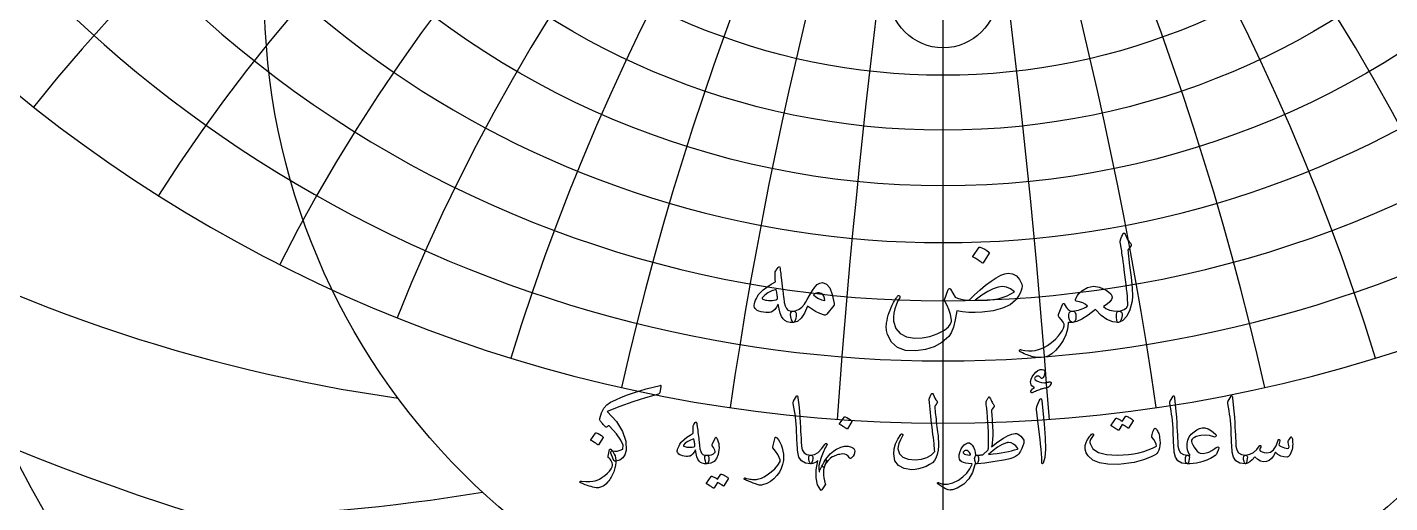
# Model space of a CAD drawing. Header units: millimetres. Extents: x -62 to 62, y -62 to 63.
# Drawn here: x -35.1 to 17.1, y -19.5 to -1.3 of the extents above; entities that cross this region are included whole.
import ezdxf

# ---------------------------------------------------------------- set-up
doc = ezdxf.new("R2010")
doc.units = ezdxf.units.MM
for name, color, linetype in [('CUT_INNER', 6, 'Continuous'), ('CUT_OUTER', 1, 'Continuous'), ('ENGRAVE', 7, 'Continuous'), ('ENGRAVE_FINE', 8, 'Continuous'), ('TEXT', 5, 'Continuous')]:
    doc.layers.add(name, color=color, linetype=linetype)

msp = doc.modelspace()

# ---------------------------------------------------------------- linework, layer by layer
at = {"layer": 'CUT_INNER'}
msp.add_circle((0, 0), 2.075, dxfattribs=at)
at = {"layer": 'CUT_OUTER'}
msp.add_arc((-0.0002, -0.0002), 61.6124, 137.460696, 87.802279, dxfattribs=at)
at = {"layer": 'ENGRAVE'}
msp.add_lwpolyline([(0, -60.75), (0, 60.75)], dxfattribs=at)
for centre, radius in [((0, 0), 60.75), ((0, 25.245), 32.6153), ((0, 23.2946), 28.5299), ((0, 21.7153), 24.845), ((0, 0), 39.7663), ((0, 0), 26.0306)]:
    msp.add_circle(centre, radius, dxfattribs=at)
for centre, radius, start, end in [((0, 27.6728), 37.2199, 131.64088, 48.35912), ((0, 30.7306), 42.5099, 158.93428, 21.06572), ((0, 34.6449), 48.7269, 178.03137, 1.96863), ((0, 39.7663), 56.2381, 193.62347, 346.37653), ((-12.2215, 45.6114), 61.7343, 218.773878, 261.913064), ((-29.2609, 50.6814), 70.7543, 244.919203, 279.430551)]:
    msp.add_arc(centre, radius, start, end, dxfattribs=at)
at = {"layer": 'ENGRAVE_FINE'}
for centre, radius, start, end in [((-318.9418, -39.7663), 323.862, 4.150866, 17.902688), ((-318.9418, -39.7663), 323.862, 4.150866, 17.902688), ((318.9418, -39.7663), 323.862, 162.097312, 175.849134), ((318.9418, -39.7663), 323.862, 162.097312, 175.849134), ((-154.5128, -39.7663), 164.4291, 8.354592, 35.979906), ((-154.5128, -39.7663), 164.4291, 8.354592, 35.979906), ((154.5128, -39.7663), 164.4291, 144.020094, 171.645408), ((154.5128, -39.7663), 164.4291, 144.020094, 171.645408), ((-97.4072, -39.7663), 112.4761, 12.666469, 54.396525), ((-97.4072, -39.7663), 112.4761, 12.666469, 54.396525), ((97.4072, -39.7663), 112.4761, 125.603475, 167.333531), ((97.4072, -39.7663), 112.4761, 125.603475, 167.333531), ((-67.0219, -39.7663), 87.4909, 17.146853, 73.284845), ((-67.0219, -39.7663), 87.4909, 17.146853, 73.284845), ((67.0219, -39.7663), 87.4909, 106.715155, 162.853147), ((67.0219, -39.7663), 87.4909, 106.715155, 162.853147), ((-47.1893, -39.7663), 73.4136, 21.864224, 92.68985), ((-47.1893, -39.7663), 73.4136, 21.864224, 92.68985), ((47.1893, -39.7663), 73.4136, 87.31015, 158.135776), ((47.1893, -39.7663), 73.4136, 87.31015, 158.135776), ((-32.4691, -39.7663), 64.9381, 26.898951, 108.68574), ((-32.4691, -39.7663), 64.9381, 26.898951, 108.68574), ((32.4691, -39.7663), 64.9381, 71.31426, 153.101049), ((32.4691, -39.7663), 64.9381, 71.31426, 153.101049), ((-20.469, -39.7663), 59.8473, 32.348066, 118.786424), ((-20.469, -39.7663), 59.8473, 32.348066, 118.786424), ((20.469, -39.7663), 59.8473, 61.213576, 147.651934), ((20.469, -39.7663), 59.8473, 61.213576, 147.651934), ((-9.9163, -39.7663), 57.1056, 38.33147, 127.45438), ((-9.9163, -39.7663), 57.1056, 38.33147, 127.45438), ((9.9163, -39.7663), 57.1056, 52.54562, 141.66853), ((9.9163, -39.7663), 57.1056, 52.54562, 141.66853), ((0, 70.6349), 95.0037, 230.287975, 309.712025)]:
    msp.add_arc(centre, radius, start, end, dxfattribs=at)
at = {"layer": 'TEXT'}
for points in [[(6.7975, -9.4432), (6.8298, -9.365), (6.855, -9.303), (6.8729, -9.2572), (6.8837, -9.2276), (6.8921, -9.2087), (6.9029, -9.1953), (6.916, -9.1872), (6.9316, -9.1845), (6.9493, -9.1875), (6.9639, -9.1965), (6.9756, -9.2114), (6.9843, -9.2324), (7.0241, -9.3351), (7.0717, -9.4276), (7.1271, -9.5099), (7.1903, -9.5821), (7.2079, -9.6051), (7.213, -9.6312), (7.2055, -9.6602), (7.1855, -9.6923), (7.0801, -9.8408), (7.0873, -9.9072), (7.0945, -9.9725), (7.1017, -10.0366), (7.1088, -10.0994), (7.116, -10.1611), (7.1232, -10.2216), (7.1304, -10.2809), (7.1376, -10.3389), (7.2037, -10.8767), (7.2442, -11.297), (7.2588, -11.6), (7.2478, -11.7856), (7.1573, -12.1224), (7.0394, -12.3712), (6.8939, -12.532), (6.7208, -12.6048), (6.716, -12.6048), (6.7112, -12.6048), (6.7065, -12.6048), (6.7017, -12.6048), (6.6732, -12.5778), (6.655, -12.5162), (6.6469, -12.4197), (6.649, -12.2886), (6.6535, -12.2401), (6.6669, -12.2048), (6.6894, -12.1826), (6.7208, -12.1736), (6.8424, -12.1494), (6.9436, -12.1054), (7.0244, -12.0416), (7.0849, -11.9581), (7.0808, -11.8578), (7.0735, -11.7437), (7.0629, -11.6159), (7.049, -11.4743), (7.032, -11.3195), (7.0124, -11.1521), (6.9901, -10.9722), (6.9651, -10.7797), (6.9421, -10.5904), (6.9208, -10.4204), (6.9014, -10.2695), (6.8837, -10.1378), (6.8684, -10.0252), (6.8561, -9.9318), (6.8469, -9.8575), (6.8406, -9.8024), (6.7927, -9.5294), (6.7912, -9.5024), (6.7915, -9.4791), (6.7936, -9.4593), (6.7975, -9.4432)], [(1.3748, -9.7258), (1.3808, -9.7198), (1.3892, -9.7162), (1.4, -9.715), (1.4131, -9.7162), (1.5063, -9.7539), (1.594, -9.8), (1.6763, -9.8545), (1.7533, -9.9174), (1.7607, -9.927), (1.764, -9.9366), (1.7631, -9.9461), (1.758, -9.9557), (1.5329, -10.3198), (1.5245, -10.3285), (1.5137, -10.3306), (1.5006, -10.3261), (1.485, -10.315), (1.4715, -10.3054), (1.4503, -10.291), (1.4212, -10.2719), (1.3844, -10.2479), (1.3392, -10.2192), (1.285, -10.1857), (1.2218, -10.1473), (1.1497, -10.1042), (1.1401, -10.097), (1.1353, -10.0899), (1.1353, -10.0827), (1.1401, -10.0755)], [(-6.3328, -10.5018), (-6.3047, -10.4719), (-6.2825, -10.4683), (-6.2663, -10.491), (-6.2562, -10.5401), (-6.2529, -10.5698), (-6.2478, -10.6108), (-6.2409, -10.6632), (-6.2322, -10.727), (-6.222, -10.8027), (-6.2107, -10.891), (-6.1981, -10.9919), (-6.1843, -11.1054), (-6.1707, -11.2169), (-6.1586, -11.3168), (-6.1479, -11.4049), (-6.1388, -11.4814), (-6.1312, -11.546), (-6.125, -11.5982), (-6.1204, -11.6382), (-6.1172, -11.6659), (-6.0927, -11.8404), (-6.0574, -11.976), (-6.0113, -12.0727), (-5.9544, -12.1305), (-5.9143, -12.153), (-5.8658, -12.1677), (-5.8089, -12.1745), (-5.7436, -12.1736), (-5.705, -12.1799), (-5.6753, -12.1988), (-5.6547, -12.2302), (-5.643, -12.2742), (-5.6388, -12.3272), (-5.6406, -12.3808), (-5.6484, -12.435), (-5.6622, -12.4898), (-5.6798, -12.5365), (-5.6993, -12.5712), (-5.7205, -12.594), (-5.7436, -12.6048), (-5.869, -12.6036), (-5.9771, -12.5808), (-6.0678, -12.5365), (-6.1412, -12.4706), (-6.2029, -12.3739), (-6.2538, -12.2467), (-6.2939, -12.0889), (-6.3232, -11.9006), (-6.3909, -12.0153), (-6.4597, -12.1054), (-6.5298, -12.1709), (-6.6011, -12.212), (-6.6588, -12.2266), (-6.7268, -12.2323), (-6.805, -12.229), (-6.8933, -12.2168), (-6.9864, -12.1958), (-7.0645, -12.1712), (-7.1277, -12.1431), (-7.1759, -12.1114), (-7.2148, -12.0721), (-7.2406, -12.0311), (-7.2531, -11.9883), (-7.2525, -11.9437), (-7.2415, -11.888), (-7.2226, -11.8263), (-7.196, -11.7587), (-7.1615, -11.685), (-7.1232, -11.6111), (-7.0897, -11.5521), (-7.0609, -11.5081), (-7.037, -11.479), (-6.9041, -11.3605), (-6.7591, -11.2491), (-6.6023, -11.1449), (-6.4334, -11.0479), (-6.4397, -10.956), (-6.4442, -10.8767), (-6.4469, -10.8099), (-6.4478, -10.7557), (-6.4451, -10.7102), (-6.437, -10.6695), (-6.4235, -10.6336), (-6.4047, -10.6024)], [(2.4958, -10.7222), (2.6628, -10.7467), (2.8047, -10.8252), (2.9215, -10.9575), (3.0131, -11.1437), (3.0233, -11.215), (3.0155, -11.2946), (2.9898, -11.3826), (2.946, -11.479), (2.8957, -11.5719), (2.8502, -11.6491), (2.8095, -11.7108), (2.7736, -11.7569), (2.564, -11.9293), (2.2802, -12.0635), (1.9221, -12.1593), (1.4898, -12.2168), (1.2296, -12.2293), (0.9808, -12.2239), (0.7434, -12.2006), (0.5174, -12.1593), (0.4641, -12.5105), (0.3952, -12.7928), (0.3108, -13.0063), (0.2108, -13.1509), (-0.0515, -13.3739), (-0.3497, -13.5401), (-0.6838, -13.6494), (-1.0539, -13.7018), (-1.4434, -13.6835), (-1.7545, -13.5712), (-1.9871, -13.3649), (-2.1413, -13.0646), (-2.1544, -13.0181), (-2.1652, -12.9694), (-2.1736, -12.9187), (-2.1796, -12.8658), (-2.1826, -12.8112), (-2.182, -12.7551), (-2.1778, -12.6974), (-2.17, -12.6383), (-2.1532, -12.5337), (-2.1317, -12.4305), (-2.1053, -12.3289), (-2.0742, -12.2287), (-2.0386, -12.1304), (-1.9988, -12.0341), (-1.9548, -11.94), (-1.9065, -11.8479), (-1.8851, -11.8105), (-1.864, -11.7748), (-1.8432, -11.741), (-1.8227, -11.709), (-1.8028, -11.6787), (-1.7838, -11.6503), (-1.7657, -11.6237), (-1.7485, -11.5988), (-1.7362, -11.5847), (-1.7233, -11.576), (-1.7098, -11.5728), (-1.6958, -11.5749), (-1.6808, -11.5805), (-1.6694, -11.588), (-1.6616, -11.5973), (-1.6575, -11.6084), (-1.6563, -11.621), (-1.6575, -11.6347), (-1.661, -11.6497), (-1.667, -11.6659), (-1.7021, -11.7189), (-1.7353, -11.7772), (-1.7667, -11.841), (-1.7964, -11.9102), (-1.8586, -12.0871), (-1.897, -12.2539), (-1.9113, -12.4105), (-1.9018, -12.5569), (-1.8122, -12.835), (-1.6491, -13.0371), (-1.4122, -13.1631), (-1.1018, -13.2131), (-0.8018, -13.1991), (-0.5102, -13.1425), (-0.2269, -13.0434), (0.0479, -12.9018), (0.1308, -12.8428), (0.2024, -12.7712), (0.2626, -12.6871), (0.3114, -12.5904), (0.3171, -12.5769), (0.3198, -12.5605), (0.3195, -12.541), (0.3162, -12.5185), (0.2739, -12.3042), (0.2192, -12.1162), (0.1518, -11.9545), (0.0719, -11.8192), (0.056, -11.7943), (0.0467, -11.7725), (0.044, -11.7536), (0.0479, -11.7377), (0.1964, -11.3449), (0.2177, -11.3153), (0.2383, -11.303), (0.2584, -11.3081), (0.2778, -11.3305), (0.4551, -11.6323), (0.55, -11.6772), (0.6718, -11.7114), (0.8206, -11.7347), (0.9964, -11.7473), (1.2051, -11.544), (1.4143, -11.3557), (1.6242, -11.1823), (1.8347, -11.024), (2.0359, -10.8919), (2.2131, -10.7976), (2.3664, -10.741), (2.4958, -10.7222)], [(-6.3999, -11.3401), (-6.5735, -11.3997), (-6.7208, -11.4731), (-6.8418, -11.5602), (-6.9364, -11.6611), (-6.9427, -11.6749), (-6.9424, -11.6874), (-6.9355, -11.6988), (-6.922, -11.709), (-6.872, -11.7304), (-6.8178, -11.7467), (-6.7594, -11.7579), (-6.6969, -11.7641), (-6.6301, -11.7651), (-6.5591, -11.7611), (-6.484, -11.7519), (-6.4047, -11.7377), (-6.3924, -11.7338), (-6.3795, -11.7269), (-6.366, -11.7171), (-6.352, -11.7042), (-6.3548, -11.665), (-6.3586, -11.624), (-6.3632, -11.5811), (-6.3687, -11.5365), (-6.3752, -11.4901), (-6.3825, -11.4419), (-6.3907, -11.3919), (-6.3999, -11.3401)], [(-4.6275, -11.0814), (-4.4775, -11.1347), (-4.3532, -11.285), (-4.2547, -11.5323), (-4.182, -11.8766), (-4.1793, -11.9015), (-4.1808, -11.9233), (-4.1864, -11.9422), (-4.1963, -11.9581), (-4.4598, -12.2886), (-4.4781, -12.3087), (-4.4993, -12.3209), (-4.5236, -12.3254), (-4.5508, -12.3221), (-4.7298, -12.2611), (-4.8981, -12.1832), (-5.0556, -12.0886), (-5.2023, -11.9772), (-5.3206, -12.2518), (-5.4502, -12.4479), (-5.5912, -12.5656), (-5.7436, -12.6048), (-5.7607, -12.5985), (-5.7783, -12.5796), (-5.7966, -12.5482), (-5.8155, -12.5042), (-5.8445, -12.3952), (-5.855, -12.3078), (-5.8469, -12.2419), (-5.8202, -12.1976), (-5.8047, -12.1871), (-5.7867, -12.1796), (-5.7664, -12.1751), (-5.7436, -12.1736), (-5.6346, -12.1551), (-5.528, -12.1042), (-5.4238, -12.021), (-5.322, -11.9054), (-5.2774, -11.8383), (-5.2107, -11.7281), (-5.1218, -11.5749), (-5.0107, -11.3784), (-4.9239, -11.2485), (-4.831, -11.1557), (-4.7322, -11.1), (-4.6275, -11.0814)], [(-4.9724, -11.5509), (-4.8825, -11.6257), (-4.7807, -11.6874), (-4.667, -11.7359), (-4.5412, -11.7713), (-4.5481, -11.6769), (-4.5736, -11.6), (-4.6176, -11.5404), (-4.6801, -11.4982), (-4.7523, -11.4764), (-4.8251, -11.4778), (-4.8984, -11.5027), (-4.9724, -11.5509)], [(2.7305, -11.4311), (2.5835, -11.3192), (2.4299, -11.2515), (2.2697, -11.2282), (2.103, -11.2491), (1.9221, -11.3129), (1.7149, -11.418), (1.4814, -11.5644), (1.2215, -11.7521), (1.6949, -11.7536), (2.1041, -11.7006), (2.4494, -11.5931), (2.7305, -11.4311)], [(6.7208, -12.1736), (6.7909, -12.1841), (6.8382, -12.2156), (6.8627, -12.268), (6.8645, -12.3413), (6.8412, -12.4548), (6.8094, -12.5365), (6.7693, -12.5865), (6.7208, -12.6048), (6.5002, -12.5847), (6.2789, -12.4958), (6.0571, -12.338), (5.8346, -12.1114), (5.5541, -12.329), (5.3161, -12.4838), (5.1206, -12.5757), (4.9676, -12.6048), (4.917, -12.5934), (4.8754, -12.5593), (4.8427, -12.5024), (4.8191, -12.4227), (4.8122, -12.3174), (4.8346, -12.2407), (4.8864, -12.1928), (4.9676, -12.1736), (5.0414, -12.1665), (5.1143, -12.1545), (5.1863, -12.1377), (5.2574, -12.1162), (5.3276, -12.0895), (5.3969, -12.0575), (5.4653, -12.0201), (5.5328, -11.9772), (5.4499, -11.9096), (5.3496, -11.8551), (5.2319, -11.8138), (5.0969, -11.7856), (5.0846, -11.7805), (5.0765, -11.7701), (5.0727, -11.7542), (5.073, -11.7329), (5.0957, -11.6596), (5.1448, -11.5784), (5.2203, -11.4895), (5.322, -11.3928), (5.5343, -11.2656), (5.7592, -11.2192), (5.9966, -11.2536), (6.2466, -11.3689), (6.3526, -11.4425), (6.4262, -11.515), (6.4675, -11.5862), (6.4765, -11.6563), (6.4502, -11.7317), (6.3855, -11.8144), (6.2825, -11.9042), (6.1412, -12.0012), (6.2421, -12.0766), (6.3723, -12.1305), (6.5319, -12.1629), (6.7208, -12.1736)], [(4.4263, -12.3078), (4.5748, -11.9245), (4.5912, -11.894), (4.6071, -11.879), (4.6224, -11.8796), (4.637, -11.8958), (4.6772, -11.9629), (4.7161, -12.0204), (4.7538, -12.0683), (4.7903, -12.1066), (4.8304, -12.1359), (4.8742, -12.1569), (4.9215, -12.1695), (4.9724, -12.1736), (5.0227, -12.1868), (5.0586, -12.2263), (5.0801, -12.2922), (5.0873, -12.3844), (5.0801, -12.4772), (5.0586, -12.5449), (5.0227, -12.5874), (4.9724, -12.6048), (4.9337, -12.6066), (4.8945, -12.6072), (4.8547, -12.6066), (4.8143, -12.6048), (4.8074, -12.6066), (4.8011, -12.612), (4.7954, -12.6209), (4.7903, -12.6335), (4.7646, -12.8602), (4.7017, -13.0802), (4.6017, -13.2937), (4.4646, -13.5006), (4.3116, -13.6805), (4.164, -13.8131), (4.0218, -13.8985), (3.885, -13.9365), (3.7562, -13.9464), (3.6383, -13.9473), (3.5311, -13.9392), (3.4347, -13.9221), (3.3875, -13.9089), (3.3371, -13.8934), (3.2833, -13.8754), (3.2263, -13.855), (3.1663, -13.8317), (3.1035, -13.8047), (3.0381, -13.7742), (2.97, -13.7401), (2.9529, -13.7323), (2.9401, -13.7233), (2.9314, -13.7131), (2.9269, -13.7018), (2.9239, -13.6865), (2.9245, -13.6742), (2.9287, -13.6649), (2.9365, -13.6586), (2.9466, -13.653), (2.958, -13.6503), (2.9706, -13.6506), (2.9844, -13.6539), (3.1353, -13.6844), (3.2766, -13.6994), (3.4083, -13.6988), (3.5305, -13.6826), (3.6513, -13.6507), (3.7694, -13.6077), (3.8848, -13.5537), (3.9975, -13.4886), (4.1079, -13.4127), (4.2161, -13.3263), (4.3222, -13.2295), (4.4263, -13.1221), (4.5044, -13.0242), (4.5664, -12.9269), (4.6122, -12.8302), (4.6418, -12.7341), (4.6331, -12.667), (4.5975, -12.5904), (4.5349, -12.5042), (4.4454, -12.4084), (4.4299, -12.3877), (4.4215, -12.3641), (4.4203, -12.3374), (4.4263, -12.3078)], [(4.0131, -15.1077), (3.9663, -15.1165), (3.9228, -15.1248), (3.8827, -15.1326), (3.846, -15.14), (3.8129, -15.1472), (3.7836, -15.1544), (3.7581, -15.1616), (3.7365, -15.1688), (3.7144, -15.177), (3.6879, -15.1872), (3.657, -15.1994), (3.6215, -15.2137), (3.5815, -15.2302), (3.5371, -15.2492), (3.4881, -15.2706), (3.4347, -15.2945), (3.4129, -15.3017), (3.3942, -15.3017), (3.3787, -15.2945), (3.3664, -15.2802), (3.359, -15.2449), (3.3799, -15.2038), (3.429, -15.1569), (3.5065, -15.1041), (3.4472, -15.0704), (3.4023, -15.0341), (3.3718, -14.995), (3.3556, -14.9532), (3.3525, -14.8744), (3.3718, -14.7889), (3.4136, -14.6966), (3.4778, -14.5975), (3.5543, -14.5088), (3.6332, -14.4475), (3.7142, -14.4136), (3.7975, -14.4071), (3.844, -14.4188), (3.8757, -14.4431), (3.8925, -14.4799), (3.8945, -14.5293), (3.8864, -14.5827), (3.873, -14.6317), (3.8541, -14.6761), (3.8299, -14.7161), (3.8056, -14.7442), (3.7832, -14.7565), (3.7625, -14.7532), (3.7436, -14.7341), (3.7221, -14.7056), (3.6969, -14.6847), (3.6682, -14.6714), (3.6359, -14.6658), (3.6019, -14.6658), (3.5721, -14.673), (3.5463, -14.6874), (3.5245, -14.7089), (3.5085, -14.735), (3.5038, -14.7592), (3.5103, -14.7817), (3.5281, -14.8023), (3.5945, -14.8515), (3.6754, -14.8877), (3.7706, -14.9108), (3.8802, -14.9209), (3.8897, -14.9206), (3.9004, -14.9195), (3.9122, -14.9179), (3.9251, -14.9155), (3.9391, -14.9127), (3.9543, -14.9097), (3.9705, -14.9064), (3.9879, -14.9029), (4.0068, -14.8994), (4.0239, -14.8962), (4.0391, -14.8932), (4.0526, -14.8904), (4.0645, -14.888), (4.0751, -14.8863), (4.0843, -14.8853), (4.0921, -14.885), (4.107, -14.8865), (4.1191, -14.8913), (4.1285, -14.8991), (4.1352, -14.9101), (4.1395, -14.9207), (4.1415, -14.9308), (4.1413, -14.9404), (4.1388, -14.9496), (4.104, -15.0148), (4.0715, -15.0628), (4.0412, -15.0938), (4.0131, -15.1077)], [(-10.8249, -15.0574), (-10.8716, -15.3125), (-10.8775, -15.3257), (-10.8878, -15.3368), (-10.9026, -15.3455), (-10.9219, -15.352), (-11.4162, -15.4937), (-11.9072, -15.6529), (-12.3952, -15.8296), (-12.88, -16.0239), (-12.5292, -16.4123), (-12.2926, -16.7909), (-12.17, -17.1596), (-12.1614, -17.5184), (-12.205, -17.6803), (-12.2854, -17.8032), (-12.4026, -17.8869), (-12.5566, -17.9316), (-12.5863, -17.9258), (-12.6177, -17.8975), (-12.6509, -17.8467), (-12.686, -17.7735), (-12.721, -17.6848), (-12.7399, -17.6163), (-12.7426, -17.5681), (-12.7291, -17.54), (-12.721, -17.5357), (-12.7111, -17.5337), (-12.6994, -17.5339), (-12.686, -17.5364), (-12.5946, -17.5479), (-12.4965, -17.5391), (-12.3916, -17.5101), (-12.28, -17.461), (-12.2733, -17.3121), (-12.3572, -17.117), (-12.5319, -16.8756), (-12.7973, -16.5879), (-12.8119, -16.5769), (-12.827, -16.5727), (-12.8425, -16.5751), (-12.8584, -16.5843), (-12.8908, -16.6095), (-12.9101, -16.6212), (-12.9285, -16.6239), (-12.946, -16.6176), (-12.9626, -16.6023), (-13.0018, -16.5579), (-13.0367, -16.5183), (-13.0674, -16.4834), (-13.0937, -16.4532), (-13.1159, -16.4277), (-13.1337, -16.4069), (-13.1473, -16.3909), (-13.1566, -16.3795), (-13.167, -16.3607), (-13.1728, -16.34), (-13.1741, -16.3176), (-13.171, -16.2933), (-13.105, -16.0737), (-13.0147, -15.8963), (-12.9002, -15.7611), (-12.7614, -15.6682), (-12.5539, -15.5701), (-12.3375, -15.4769), (-12.112, -15.3886), (-11.8776, -15.3053), (-11.6346, -15.2269), (-11.3836, -15.1535), (-11.1245, -15.085), (-10.8573, -15.0215), (-10.8391, -15.0183), (-10.8276, -15.0233), (-10.8229, -15.0363), (-10.8249, -15.0574)], [(-5.6226, -15.4382), (-5.6157, -15.4275), (-5.6092, -15.4203), (-5.6031, -15.4167), (-5.5975, -15.4167), (-5.589, -15.4214), (-5.5813, -15.4356), (-5.5746, -15.4591), (-5.5687, -15.4921), (-5.5391, -15.7605), (-5.5149, -16.0086), (-5.496, -16.2365), (-5.4825, -16.4442), (-5.4739, -16.6218), (-5.4659, -16.781), (-5.4586, -16.9218), (-5.452, -17.0442), (-5.4463, -17.1482), (-5.4417, -17.2337), (-5.4382, -17.3009), (-5.4358, -17.3496), (-5.4039, -17.4955), (-5.3334, -17.6029), (-5.2243, -17.6716), (-5.0765, -17.7017), (-5.0355, -17.7125), (-5.0092, -17.7376), (-4.9977, -17.7771), (-5.0011, -17.831), (-5.0179, -17.9159), (-5.0361, -17.9765), (-5.0557, -18.0129), (-5.0765, -18.025), (-5.2845, -17.9976), (-5.4376, -17.9154), (-5.536, -17.7785), (-5.5795, -17.5867), (-5.5864, -17.495), (-5.5926, -17.403), (-5.5981, -17.3109), (-5.6029, -17.2185), (-5.6073, -17.1258), (-5.6114, -17.033), (-5.6153, -16.9399), (-5.619, -16.8466), (-5.6258, -16.6686), (-5.6352, -16.5084), (-5.6473, -16.366), (-5.6622, -16.2412), (-5.6797, -16.1214), (-5.6999, -15.9938), (-5.7228, -15.8583), (-5.7484, -15.7149), (-5.7518, -15.6891), (-5.7511, -15.6655), (-5.7464, -15.6442), (-5.7376, -15.6251)], [(-0.4563, -15.352), (-0.45, -15.341), (-0.4419, -15.3332), (-0.432, -15.3284), (-0.4204, -15.3269), (-0.4087, -15.3289), (-0.3988, -15.335), (-0.3907, -15.3451), (-0.3844, -15.3592), (-0.351, -15.4416), (-0.3153, -15.5128), (-0.2773, -15.5728), (-0.2371, -15.6215), (-0.2252, -15.639), (-0.2219, -15.6592), (-0.227, -15.6821), (-0.2407, -15.7077), (-0.2495, -15.7201), (-0.2578, -15.732), (-0.2656, -15.7434), (-0.273, -15.7544), (-0.28, -15.7647), (-0.2865, -15.7742), (-0.2926, -15.7827), (-0.2982, -15.7903), (-0.3076, -15.8043), (-0.3144, -15.8209), (-0.3184, -15.8402), (-0.3198, -15.8622), (-0.3155, -15.9243), (-0.3099, -15.992), (-0.3029, -16.0653), (-0.2946, -16.1442), (-0.2852, -16.2288), (-0.2748, -16.3189), (-0.2636, -16.4147), (-0.2515, -16.5161), (-0.2379, -16.6172), (-0.2259, -16.7123), (-0.2155, -16.8014), (-0.2066, -16.8843), (-0.1991, -16.9615), (-0.1927, -17.033), (-0.1874, -17.0989), (-0.1832, -17.1592), (-0.1785, -17.3377), (-0.1931, -17.5068), (-0.227, -17.6664), (-0.2802, -17.8166), (-0.3321, -17.9049), (-0.4123, -17.9864), (-0.5207, -18.0612), (-0.6575, -18.1292), (-0.8057, -18.1856), (-0.9449, -18.2253), (-1.0751, -18.2484), (-1.1964, -18.255), (-1.5, -18.2132), (-1.7173, -18.0987), (-1.8485, -17.9114), (-1.8934, -17.6514), (-1.8777, -17.4576), (-1.8269, -17.2679), (-1.7411, -17.0822), (-1.6203, -16.9005), (-1.6111, -16.8899), (-1.6015, -16.8834), (-1.5914, -16.881), (-1.5808, -16.8825), (-1.5696, -16.8868), (-1.561, -16.8924), (-1.5552, -16.8994), (-1.5521, -16.9077), (-1.5498, -16.92), (-1.5503, -16.9319), (-1.5534, -16.9434), (-1.5593, -16.9544), (-1.6417, -17.1149), (-1.6985, -17.2517), (-1.7297, -17.3646), (-1.7353, -17.4538), (-1.6753, -17.6458), (-1.5458, -17.7798), (-1.3466, -17.8559), (-1.0778, -17.8741), (-0.8355, -17.8479), (-0.6296, -17.787), (-0.4601, -17.6916), (-0.3269, -17.5616), (-0.3297, -17.4988), (-0.3346, -17.4255), (-0.3414, -17.3416), (-0.3503, -17.2472), (-0.3614, -17.142), (-0.375, -17.0258), (-0.391, -16.8986), (-0.4096, -16.7604), (-0.4271, -16.6178), (-0.4437, -16.4774), (-0.4594, -16.3394), (-0.4742, -16.2035), (-0.4879, -16.0699), (-0.5003, -15.9385), (-0.5113, -15.8094), (-0.5209, -15.6826), (-0.5353, -15.5604), (-0.5346, -15.5465), (-0.5326, -15.5335), (-0.5293, -15.5213), (-0.5245, -15.5101)], [(1.7353, -15.4814), (1.7438, -15.4722), (1.7515, -15.4661), (1.7582, -15.4632), (1.764, -15.4634), (1.771, -15.4665), (1.7775, -15.4724), (1.7836, -15.4809), (1.7892, -15.4921), (1.812, -15.5406), (1.8336, -15.5855), (1.8542, -15.6269), (1.8736, -15.6646), (1.8921, -15.6983), (1.91, -15.7275), (1.9272, -15.7522), (1.9437, -15.7724), (1.9558, -15.789), (1.9598, -15.8065), (1.9558, -15.8249), (1.9437, -15.8442), (1.8718, -15.934), (1.8626, -15.9495), (1.8565, -15.9673), (1.8536, -15.9873), (1.8539, -16.0095), (1.8655, -16.179), (1.8754, -16.3283), (1.8835, -16.4575), (1.8898, -16.5664), (1.8945, -16.6553), (1.8979, -16.7244), (1.8999, -16.7738), (1.9006, -16.8035), (1.8998, -16.8911), (1.8974, -16.9741), (1.8935, -17.0527), (1.888, -17.1268), (1.8811, -17.1964), (1.8732, -17.2616), (1.8641, -17.3222), (1.8539, -17.3783), (2.0979, -17.1915), (2.3092, -17.0478), (2.4877, -16.9472), (2.6335, -16.8897), (2.6984, -16.8744), (2.7565, -16.8682), (2.808, -16.8709), (2.8526, -16.8825), (2.9157, -16.9153), (2.9757, -16.967), (3.0325, -17.0375), (3.0862, -17.1268), (3.0945, -17.1482), (3.0978, -17.1726), (3.0963, -17.2003), (3.0898, -17.231), (3.0541, -17.3415), (3.0116, -17.4466), (2.9624, -17.5463), (2.9065, -17.6406), (2.8522, -17.7012), (2.7754, -17.7538), (2.6761, -17.7982), (2.5544, -17.8346), (2.3915, -17.8706), (2.2297, -17.9033), (2.0691, -17.9326), (1.9095, -17.9586), (1.7513, -17.9809), (1.5947, -17.9994), (1.4397, -18.0141), (1.2862, -18.025), (1.2689, -18.0201), (1.253, -18.0053), (1.2384, -17.9806), (1.2251, -17.946), (1.2134, -17.9035), (1.2072, -17.8624), (1.2063, -17.8227), (1.2108, -17.7843), (1.2209, -17.7509), (1.2368, -17.7259), (1.2586, -17.7095), (1.2862, -17.7017), (1.3229, -17.6997), (1.3576, -17.6972), (1.3903, -17.6943), (1.4209, -17.6909), (1.4496, -17.6875), (1.4762, -17.6846), (1.5008, -17.6821), (1.5233, -17.6801), (1.7245, -17.4861), (1.7263, -17.4777), (1.7281, -17.4668), (1.7299, -17.4534), (1.7317, -17.4376), (1.7335, -17.4193), (1.7353, -17.3985), (1.7371, -17.3753), (1.7389, -17.3496), (1.7405, -17.3216), (1.7416, -17.2917), (1.7423, -17.2597), (1.7425, -17.2256), (1.7425, -17.1898), (1.7425, -17.1524), (1.7425, -17.1135), (1.7425, -17.0729), (1.742, -17.0271), (1.7407, -16.9723), (1.7384, -16.9086), (1.7353, -16.8358), (1.7313, -16.7545), (1.7263, -16.6652), (1.7205, -16.5677), (1.7137, -16.4622), (1.6982, -16.228), (1.6841, -16.0427), (1.6713, -15.9064), (1.6598, -15.8191), (1.6506, -15.7629), (1.6446, -15.7203), (1.6417, -15.6911), (1.6419, -15.6754), (1.6528, -15.6457), (1.6639, -15.6179), (1.6752, -15.5918), (1.6868, -15.5676), (1.6986, -15.5447), (1.7106, -15.5227), (1.7228, -15.5016), (1.7353, -15.4814)], [(3.6862, -15.6179), (3.7205, -15.5514), (3.7481, -15.5281), (3.769, -15.5478), (3.7832, -15.6107), (3.8658, -16.4909), (3.915, -17.0312), (3.926, -17.4628), (3.8988, -17.7857), (3.8335, -17.9999), (3.8216, -18.0174), (3.811, -18.0268), (3.8018, -18.0282), (3.7939, -18.0214), (3.7876, -18.0109), (3.7832, -17.9972), (3.7805, -17.9803), (3.7796, -17.9604), (3.7796, -17.8047), (3.7724, -17.6397), (3.758, -17.4652), (3.7365, -17.2813), (3.7317, -17.2333), (3.7176, -17.1035), (3.694, -16.892), (3.661, -16.5987), (3.582, -15.9484), (3.5802, -15.9138), (3.582, -15.882), (3.5874, -15.8528), (3.5963, -15.8263)], [(8.8166, -15.4382), (8.8235, -15.4275), (8.8301, -15.4203), (8.8361, -15.4167), (8.8417, -15.4167), (8.8503, -15.4214), (8.8579, -15.4356), (8.8646, -15.4591), (8.8705, -15.4921), (8.9001, -15.7605), (8.9244, -16.0086), (8.9432, -16.2365), (8.9567, -16.4442), (8.9654, -16.6218), (8.9733, -16.781), (8.9806, -16.9218), (8.9872, -17.0442), (8.993, -17.1482), (8.9976, -17.2337), (9.0011, -17.3009), (9.0034, -17.3496), (9.0353, -17.4955), (9.1058, -17.6029), (9.2149, -17.6716), (9.3627, -17.7017), (9.4038, -17.7125), (9.43, -17.7376), (9.4415, -17.7771), (9.4381, -17.831), (9.4213, -17.9159), (9.4031, -17.9765), (9.3836, -18.0129), (9.3627, -18.025), (9.1548, -17.9976), (9.0016, -17.9154), (8.9033, -17.7785), (8.8597, -17.5867), (8.8529, -17.495), (8.8467, -17.403), (8.8412, -17.3109), (8.8363, -17.2185), (8.832, -17.1258), (8.8278, -17.033), (8.8239, -16.9399), (8.8202, -16.8466), (8.8134, -16.6686), (8.804, -16.5084), (8.7919, -16.366), (8.7771, -16.2412), (8.7596, -16.1214), (8.7393, -15.9938), (8.7164, -15.8583), (8.6908, -15.7149), (8.6875, -15.6891), (8.6881, -15.6655), (8.6929, -15.6442), (8.7016, -15.6251)], [(11.0405, -15.4382), (11.0475, -15.4275), (11.054, -15.4203), (11.06, -15.4167), (11.0656, -15.4167), (11.0742, -15.4214), (11.0818, -15.4356), (11.0885, -15.4591), (11.0944, -15.4921), (11.124, -15.7605), (11.1483, -16.0086), (11.1671, -16.2365), (11.1806, -16.4442), (11.1893, -16.6218), (11.1972, -16.781), (11.2045, -16.9218), (11.2112, -17.0442), (11.2169, -17.1482), (11.2215, -17.2337), (11.225, -17.3009), (11.2273, -17.3496), (11.2592, -17.4955), (11.3297, -17.6029), (11.4388, -17.6716), (11.5866, -17.7017), (11.6277, -17.7125), (11.654, -17.7376), (11.6654, -17.7771), (11.662, -17.831), (11.6452, -17.9159), (11.627, -17.9765), (11.6075, -18.0129), (11.5866, -18.025), (11.3787, -17.9976), (11.2255, -17.9154), (11.1272, -17.7785), (11.0836, -17.5867), (11.0768, -17.495), (11.0706, -17.403), (11.0651, -17.3109), (11.0603, -17.2185), (11.0559, -17.1258), (11.0517, -17.033), (11.0478, -16.9399), (11.0441, -16.8466), (11.0374, -16.6686), (11.0279, -16.5084), (11.0158, -16.366), (11.001, -16.2412), (10.9835, -16.1214), (10.9633, -15.9938), (10.9403, -15.8583), (10.9147, -15.7149), (10.9114, -15.6891), (10.9121, -15.6655), (10.9168, -15.6442), (10.9255, -15.6251)], [(-9.5064, -16.4478), (-9.4853, -16.4254), (-9.4687, -16.4227), (-9.4565, -16.4397), (-9.4489, -16.4765), (-9.4464, -16.4988), (-9.4426, -16.5295), (-9.4375, -16.5688), (-9.4309, -16.6167), (-9.4233, -16.6735), (-9.4148, -16.7397), (-9.4053, -16.8154), (-9.395, -16.9005), (-9.3848, -16.9841), (-9.3757, -17.059), (-9.3677, -17.1252), (-9.3609, -17.1825), (-9.3552, -17.2309), (-9.3506, -17.2701), (-9.3471, -17.3001), (-9.3447, -17.3208), (-9.3263, -17.4518), (-9.2998, -17.5535), (-9.2652, -17.626), (-9.2226, -17.6693), (-9.1925, -17.6862), (-9.1561, -17.6972), (-9.1134, -17.7023), (-9.0645, -17.7017), (-9.0355, -17.7064), (-9.0133, -17.7205), (-8.9978, -17.7441), (-8.989, -17.7771), (-8.9859, -17.8169), (-8.9872, -17.8571), (-8.9931, -17.8977), (-9.0034, -17.9388), (-9.0167, -17.9738), (-9.0313, -17.9999), (-9.0472, -18.0169), (-9.0645, -18.025), (-9.1586, -18.0241), (-9.2396, -18.0071), (-9.3077, -17.9738), (-9.3627, -17.9244), (-9.4089, -17.8519), (-9.4471, -17.7565), (-9.4772, -17.6381), (-9.4992, -17.4969), (-9.55, -17.5829), (-9.6016, -17.6505), (-9.6541, -17.6997), (-9.7076, -17.7304), (-9.7509, -17.7414), (-9.8019, -17.7457), (-9.8605, -17.7432), (-9.9267, -17.734), (-9.9966, -17.7183), (-10.0552, -17.6999), (-10.1026, -17.6788), (-10.1387, -17.655), (-10.1679, -17.6256), (-10.1872, -17.5948), (-10.1967, -17.5627), (-10.1962, -17.5292), (-10.1879, -17.4875), (-10.1737, -17.4412), (-10.1538, -17.3905), (-10.1279, -17.3352), (-10.0992, -17.2798), (-10.074, -17.2355), (-10.0525, -17.2025), (-10.0345, -17.1807), (-9.9348, -17.0918), (-9.8261, -17.0083), (-9.7085, -16.9301), (-9.5818, -16.8574), (-9.5866, -16.7884), (-9.5899, -16.7289), (-9.5919, -16.6789), (-9.5926, -16.6382), (-9.5906, -16.6041), (-9.5845, -16.5736), (-9.5744, -16.5466), (-9.5603, -16.5233)], [(-3.7939, -16.2358), (-3.7894, -16.2313), (-3.7832, -16.2287), (-3.7751, -16.2278), (-3.7652, -16.2287), (-3.6954, -16.2569), (-3.6296, -16.2915), (-3.5678, -16.3324), (-3.5101, -16.3795), (-3.5045, -16.3867), (-3.502, -16.3939), (-3.5027, -16.4011), (-3.5065, -16.4083), (-3.6754, -16.6813), (-3.6817, -16.6878), (-3.6897, -16.6894), (-3.6996, -16.6861), (-3.7113, -16.6777), (-3.7214, -16.6706), (-3.7373, -16.6598), (-3.7591, -16.6454), (-3.7867, -16.6274), (-3.8207, -16.6059), (-3.8613, -16.5807), (-3.9087, -16.552), (-3.9628, -16.5197), (-3.97, -16.5143), (-3.9736, -16.5089), (-3.9736, -16.5035), (-3.97, -16.4981)], [(8.1627, -16.6885), (8.1868, -16.7188), (8.209, -16.7523), (8.2291, -16.7889), (8.2471, -16.8286), (8.2632, -16.8713), (8.2772, -16.9167), (8.2892, -16.9647), (8.2992, -17.0155), (8.3123, -17.1174), (8.3154, -17.2185), (8.3087, -17.3186), (8.292, -17.4178), (8.2669, -17.5063), (8.2346, -17.5777), (8.195, -17.6321), (8.1483, -17.6693), (8.0001, -17.7477), (7.843, -17.8175), (7.6768, -17.8788), (7.5016, -17.9316), (7.3175, -17.9754), (7.1244, -18.0098), (6.9223, -18.0347), (6.7112, -18.0502), (6.3156, -18.0461), (5.9909, -17.9909), (5.7372, -17.8845), (5.5544, -17.7268), (5.4794, -17.6035), (5.4448, -17.4708), (5.4506, -17.3287), (5.4969, -17.1771), (5.5125, -17.1445), (5.5306, -17.1111), (5.5511, -17.0771), (5.5741, -17.0424), (5.5996, -17.007), (5.6276, -16.971), (5.658, -16.9343), (5.6909, -16.8969), (5.7019, -16.8863), (5.7134, -16.8798), (5.7253, -16.8774), (5.7376, -16.8789), (5.7459, -16.8821), (5.7529, -16.8879), (5.7585, -16.8965), (5.7628, -16.9077), (5.7648, -16.9182), (5.7637, -16.9283), (5.7594, -16.938), (5.752, -16.9472), (5.7212, -16.9838), (5.6936, -17.0217), (5.6691, -17.061), (5.6478, -17.1017), (5.6332, -17.1405), (5.6253, -17.178), (5.6242, -17.2142), (5.6298, -17.249), (5.7421, -17.4522), (5.9532, -17.5948), (6.263, -17.6767), (6.6717, -17.6981), (6.8964, -17.6894), (7.1105, -17.6707), (7.314, -17.6418), (7.507, -17.6029), (7.6897, -17.5538), (7.8623, -17.4946), (8.0247, -17.4254), (8.1771, -17.346), (8.1623, -17.2719), (8.1286, -17.1897), (8.076, -17.0994), (8.0046, -17.0011), (8.0024, -16.9917), (8.0028, -16.9741), (8.006, -16.9485), (8.0118, -16.9149), (8.0134, -16.9115), (8.0145, -16.9086), (8.0152, -16.9061), (8.0154, -16.9041), (8.0271, -16.8583), (8.0441, -16.8071), (8.0666, -16.7505), (8.0944, -16.6885), (8.1068, -16.6697), (8.1223, -16.6634), (8.1409, -16.6697), (8.1627, -16.6885)], [(6.9915, -16.2107), (6.996, -16.2062), (7.0023, -16.2035), (7.0103, -16.2026), (7.0202, -16.2035), (7.0556, -16.2167), (7.0898, -16.2313), (7.1229, -16.2473), (7.1549, -16.2646), (7.186, -16.2834), (7.2165, -16.3041), (7.2462, -16.3266), (7.2753, -16.3508), (7.2809, -16.3582), (7.2834, -16.3661), (7.2827, -16.3744), (7.2789, -16.3831), (7.1064, -16.6562), (7.1017, -16.6598), (7.0948, -16.6598), (7.0856, -16.6562), (7.0741, -16.649), (7.0662, -16.6424), (7.0535, -16.6333), (7.0357, -16.6217), (7.013, -16.6077), (6.9852, -16.591), (6.952, -16.5713), (6.9133, -16.5487), (6.8693, -16.5233), (6.7328, -16.7352), (6.7265, -16.7417), (6.7184, -16.7433), (6.7085, -16.7399), (6.6969, -16.7316), (6.6868, -16.7244), (6.6708, -16.7137), (6.649, -16.6993), (6.6214, -16.6813), (6.5875, -16.6598), (6.5469, -16.6346), (6.4995, -16.6059), (6.4454, -16.5736), (6.4398, -16.5682), (6.4373, -16.5628), (6.438, -16.5574), (6.4418, -16.552), (6.6178, -16.2897), (6.6223, -16.2852), (6.6286, -16.2825), (6.6367, -16.2816), (6.6466, -16.2825), (6.6767, -16.2923), (6.7059, -16.3036), (6.7341, -16.3166), (6.7615, -16.331), (6.788, -16.3469), (6.8136, -16.3638), (6.8383, -16.3819), (6.8621, -16.4011)], [(10.5734, -17.4394), (10.4764, -17.655), (10.4641, -17.6763), (10.4522, -17.6936), (10.4407, -17.7068), (10.4297, -17.716), (10.3738, -17.7543), (10.3139, -17.7901), (10.2499, -17.8235), (10.1818, -17.8544), (10.11, -17.8832), (10.0345, -17.9105), (9.9555, -17.9362), (9.8729, -17.9604), (9.7184, -17.9981), (9.5818, -18.0214), (9.4633, -18.0304), (9.3627, -18.025), (9.3243, -18.0075), (9.2989, -17.9729), (9.2866, -17.9213), (9.2872, -17.8526), (9.2964, -17.7906), (9.3097, -17.7448), (9.327, -17.7151), (9.3483, -17.7017), (9.3519, -17.7017), (9.3555, -17.7017), (9.3591, -17.7017), (9.3627, -17.7017), (9.3894, -17.7044), (9.4157, -17.7053), (9.4415, -17.7044), (9.4669, -17.7017), (9.4233, -17.6372), (9.3896, -17.566), (9.3658, -17.4881), (9.3519, -17.4035), (9.3499, -17.2519), (9.3762, -17.117), (9.4307, -16.9986), (9.5136, -16.8969), (9.6202, -16.8019), (9.7247, -16.7289), (9.8268, -16.678), (9.9267, -16.649), (10.0345, -16.6492), (10.1567, -16.6894), (10.2932, -16.7696), (10.4441, -16.8897), (10.4612, -16.9084), (10.4692, -16.9283), (10.4684, -16.9497), (10.4585, -16.9723), (10.4443, -16.9899), (10.427, -16.9993), (10.4066, -17.0006), (10.383, -16.9939), (10.2139, -16.945), (10.0444, -16.9274), (9.8744, -16.9414), (9.704, -16.9867), (9.6364, -17.0152), (9.5845, -17.0469), (9.5484, -17.0817), (9.528, -17.1197), (9.523, -17.1677), (9.5369, -17.2292), (9.5697, -17.3042), (9.6214, -17.3927), (9.6842, -17.4821), (9.7435, -17.549), (9.7992, -17.5934), (9.8513, -17.6154), (9.9647, -17.6267), (10.0785, -17.6137), (10.1928, -17.5764), (10.3076, -17.5149), (10.4118, -17.443), (10.4657, -17.4089), (10.5088, -17.3891), (10.5411, -17.3837), (10.5627, -17.3927), (10.5714, -17.4037), (10.5761, -17.4152), (10.5768, -17.4271), (10.5734, -17.4394)], [(-13.3327, -16.8502), (-13.3282, -16.8457), (-13.3219, -16.843), (-13.3138, -16.8421), (-13.3039, -16.843), (-13.2341, -16.8713), (-13.1683, -16.9059), (-13.1065, -16.9467), (-13.0488, -16.9939), (-13.0432, -17.0011), (-13.0408, -17.0083), (-13.0414, -17.0155), (-13.0452, -17.0226), (-13.2141, -17.2957), (-13.2204, -17.3022), (-13.2285, -17.3038), (-13.2384, -17.3004), (-13.25, -17.2921), (-13.2601, -17.2849), (-13.2761, -17.2741), (-13.2979, -17.2598), (-13.3255, -17.2418), (-13.3594, -17.2202), (-13.4, -17.1951), (-13.4474, -17.1664), (-13.5015, -17.134), (-13.5087, -17.1286), (-13.5123, -17.1232), (-13.5123, -17.1179), (-13.5087, -17.1125)], [(-9.5567, -17.0765), (-9.6869, -17.1212), (-9.7974, -17.1762), (-9.8881, -17.2416), (-9.9591, -17.3173), (-9.9638, -17.3276), (-9.9636, -17.337), (-9.9584, -17.3455), (-9.9483, -17.3532), (-9.9108, -17.3692), (-9.8702, -17.3815), (-9.8264, -17.3899), (-9.7794, -17.3945), (-9.7294, -17.3953), (-9.6762, -17.3922), (-9.6198, -17.3854), (-9.5603, -17.3747), (-9.5511, -17.3718), (-9.5414, -17.3667), (-9.5313, -17.3592), (-9.5208, -17.3496), (-9.5229, -17.3202), (-9.5257, -17.2894), (-9.5292, -17.2573), (-9.5333, -17.2238), (-9.5382, -17.189), (-9.5437, -17.1529), (-9.5498, -17.1154), (-9.5567, -17.0765)], [(-8.8489, -17.267), (-8.7483, -17.0442), (-8.7335, -17.0197), (-8.7178, -17.011), (-8.7012, -17.0179), (-8.6837, -17.0406), (-8.6513, -17.1085), (-8.6262, -17.1794), (-8.6082, -17.2531), (-8.5974, -17.3298), (-8.5941, -17.4099), (-8.5983, -17.4937), (-8.6102, -17.5814), (-8.6298, -17.6729), (-8.6893, -17.827), (-8.7816, -17.937), (-8.9066, -18.003), (-9.0645, -18.025), (-9.0827, -18.0136), (-9.1013, -17.9792), (-9.1204, -17.922), (-9.1399, -17.8418), (-9.1455, -17.7989), (-9.1444, -17.7636), (-9.1366, -17.736), (-9.122, -17.716), (-9.1103, -17.7084), (-9.0968, -17.7035), (-9.0816, -17.7012), (-9.0645, -17.7017), (-8.965, -17.6985), (-8.8786, -17.6783), (-8.8051, -17.641), (-8.7447, -17.5867), (-8.742, -17.5824), (-8.7411, -17.5768), (-8.742, -17.5699), (-8.7447, -17.5616), (-8.7589, -17.5108), (-8.7798, -17.4592), (-8.8074, -17.4066), (-8.8417, -17.3532), (-8.853, -17.333), (-8.8579, -17.3119), (-8.8566, -17.2899), (-8.8489, -17.267)], [(-6.449, -17.0226), (-6.447, -17.0161), (-6.4445, -17.011), (-6.4416, -17.0072), (-6.4382, -17.0047), (-6.4281, -17.0038), (-6.4157, -17.0083), (-6.4011, -17.0182), (-6.3843, -17.0334), (-6.3187, -17.1113), (-6.2621, -17.2014), (-6.2145, -17.3036), (-6.1759, -17.4178), (-6.1458, -17.5409), (-6.1274, -17.6622), (-6.1207, -17.7816), (-6.1256, -17.8993), (-6.1575, -18.0542), (-6.2101, -18.2029), (-6.2833, -18.3452), (-6.3771, -18.4813), (-6.4894, -18.6046), (-6.6178, -18.7049), (-6.7624, -18.7824), (-6.9232, -18.837), (-6.9663, -18.8462), (-7.0094, -18.8487), (-7.0526, -18.8444), (-7.0957, -18.8334), (-7.195, -18.7987), (-7.2847, -18.7665), (-7.3648, -18.7367), (-7.4352, -18.7094), (-7.4957, -18.6846), (-7.5461, -18.6623), (-7.5864, -18.6424), (-7.6166, -18.625), (-7.6229, -18.6196), (-7.6274, -18.6142), (-7.6301, -18.6088), (-7.631, -18.6035), (-7.6303, -18.5965), (-7.6283, -18.59), (-7.6249, -18.5839), (-7.6202, -18.5783), (-7.6141, -18.574), (-7.6067, -18.572), (-7.598, -18.5722), (-7.5879, -18.5747), (-7.5263, -18.5912), (-7.4675, -18.6048), (-7.4114, -18.6155), (-7.3579, -18.6232), (-7.3067, -18.628), (-7.2573, -18.6299), (-7.2097, -18.6289), (-7.1639, -18.625), (-7.1182, -18.6177), (-7.071, -18.6066), (-7.0221, -18.5917), (-6.9717, -18.5729), (-6.9197, -18.5501), (-6.8662, -18.5231), (-6.8111, -18.4917), (-6.7544, -18.4562), (-6.5952, -18.3416), (-6.4589, -18.2172), (-6.3455, -18.083), (-6.255, -17.9388), (-6.2491, -17.9271), (-6.246, -17.9136), (-6.2455, -17.8984), (-6.2478, -17.8813), (-6.2855, -17.7805), (-6.3448, -17.6684), (-6.4256, -17.5452), (-6.528, -17.4107), (-6.5325, -17.4021), (-6.5352, -17.3945), (-6.5361, -17.3878), (-6.5352, -17.3819)], [(1.2143, -18.0645), (1.1301, -18.3603), (0.9889, -18.6079), (0.7906, -18.8076), (0.5353, -18.9591), (0.4996, -18.9745), (0.4644, -18.9883), (0.4296, -19.0006), (0.3952, -19.0112), (0.3615, -19.0201), (0.3287, -19.0269), (0.2969, -19.0318), (0.2659, -19.0346), (0.1886, -19.0236), (0.0862, -18.9834), (-0.0413, -18.914), (-0.194, -18.8154), (-0.2104, -18.8013), (-0.2201, -18.7876), (-0.223, -18.7743), (-0.2192, -18.7615), (-0.2106, -18.7517), (-0.1994, -18.7472), (-0.1855, -18.7481), (-0.1689, -18.7543), (-0.0101, -18.8058), (0.168, -18.8055), (0.3653, -18.7537), (0.582, -18.6502), (0.759, -18.53), (0.9054, -18.3888), (1.0212, -18.2264), (1.1066, -18.043), (1.1059, -18.0365), (1.1039, -18.0313), (1.1005, -18.0275), (1.0958, -18.025), (0.9721, -18.0178), (0.8667, -18.0035), (0.7798, -17.9819), (0.7114, -17.9532), (0.6584, -17.9087), (0.6251, -17.8472), (0.6117, -17.7686), (0.618, -17.6729), (0.62, -17.6602), (0.6224, -17.6473), (0.6254, -17.6342), (0.6287, -17.6208), (0.6325, -17.607), (0.6368, -17.5925), (0.6415, -17.5774), (0.6467, -17.5616), (0.6889, -17.4589), (0.7401, -17.3738), (0.8003, -17.3062), (0.8694, -17.2562), (0.9402, -17.2288), (1.0051, -17.2292), (1.0641, -17.2575), (1.1173, -17.3137), (1.1638, -17.3918), (1.1991, -17.4825), (1.2231, -17.5858), (1.2359, -17.7017), (1.243, -17.7016), (1.2498, -17.7012), (1.2564, -17.7007), (1.2628, -17.6999), (1.2692, -17.6991), (1.2759, -17.6985), (1.2827, -17.6982), (1.2898, -17.6981), (1.314, -17.7032), (1.3329, -17.7187), (1.3464, -17.7446), (1.3545, -17.7807), (1.3578, -17.8205), (1.3572, -17.8607), (1.3524, -17.9013), (1.3437, -17.9424), (1.3322, -17.9785), (1.3194, -18.0044), (1.3053, -18.0199), (1.2898, -18.025), (1.2215, -18.025), (1.2211, -18.0315), (1.2197, -18.0403), (1.2175, -18.0513), (1.2143, -18.0645)], [(2.5077, -17.2131), (2.4895, -17.2137), (2.4709, -17.2158), (2.4518, -17.2191), (2.4323, -17.2238), (2.2558, -17.2932), (2.082, -17.39), (1.9109, -17.5142), (1.7425, -17.6657), (1.9107, -17.65), (2.0703, -17.6316), (2.2214, -17.6105), (2.364, -17.5867), (2.4981, -17.56), (2.6236, -17.5301), (2.7406, -17.4971), (2.849, -17.461), (2.8591, -17.4567), (2.8643, -17.4511), (2.8645, -17.4441), (2.8598, -17.4358), (2.7826, -17.3411), (2.6981, -17.2723), (2.6065, -17.2297), (2.5077, -17.2131)], [(13.3291, -17.0011), (13.3369, -16.9957), (13.3461, -16.9975), (13.3567, -17.0065), (13.3686, -17.0226), (13.3814, -17.05), (13.391, -17.0891), (13.3976, -17.1399), (13.4009, -17.2023), (13.4021, -17.2732), (13.3982, -17.3424), (13.3895, -17.4098), (13.3758, -17.4753), (13.3358, -17.6029), (13.2913, -17.6945), (13.2424, -17.7502), (13.189, -17.7699), (13.0625, -17.7625), (12.9455, -17.7295), (12.838, -17.6709), (12.7399, -17.5867), (12.6725, -17.7194), (12.5926, -17.8229), (12.5, -17.8973), (12.395, -17.9424), (12.2847, -17.9523), (12.1731, -17.9244), (12.0602, -17.8589), (11.9459, -17.7556), (11.8534, -17.8735), (11.7626, -17.9577), (11.6737, -18.0082), (11.5866, -18.025), (11.5691, -18.0151), (11.5525, -17.9855), (11.5367, -17.9361), (11.5219, -17.8669), (11.5165, -17.7987), (11.5255, -17.7484), (11.5489, -17.716), (11.5866, -17.7017), (11.7523, -17.6642), (11.8974, -17.5912), (12.0218, -17.4827), (12.1255, -17.3388), (12.1311, -17.3309), (12.1372, -17.3253), (12.1437, -17.322), (12.1507, -17.3208), (12.1592, -17.3217), (12.1668, -17.3244), (12.1736, -17.3289), (12.1794, -17.3352), (12.1828, -17.3545), (12.1749, -17.3873), (12.1558, -17.4336), (12.1255, -17.4933), (12.1652, -17.5393), (12.227, -17.5732), (12.3108, -17.595), (12.4165, -17.6047), (12.5483, -17.5771), (12.6635, -17.487), (12.7621, -17.3345), (12.8441, -17.1197), (12.8481, -17.1086), (12.853, -17.1008), (12.8589, -17.0961), (12.8656, -17.0945), (12.8757, -17.0954), (12.8845, -17.0981), (12.8919, -17.1026), (12.8979, -17.1089), (12.9024, -17.1179), (12.9051, -17.1268), (12.906, -17.1358), (12.9051, -17.1448), (12.8692, -17.2957), (12.9112, -17.333), (12.9617, -17.3658), (13.0208, -17.394), (13.0884, -17.4178), (13.1542, -17.4333), (13.2042, -17.4367), (13.2386, -17.428), (13.2572, -17.4071), (13.2633, -17.3752), (13.2599, -17.3298), (13.2471, -17.271), (13.2249, -17.1987), (13.2287, -17.1783), (13.2473, -17.1385), (13.2808, -17.0795), (13.3291, -17.0011)], [(-12.747, -17.4681), (-12.7158, -17.4946), (-12.6833, -17.5346), (-12.6494, -17.5881), (-12.6141, -17.655), (-12.5834, -17.7282), (-12.5629, -17.8041), (-12.5528, -17.8827), (-12.553, -17.9639), (-12.5558, -18.0059), (-12.5607, -18.0493), (-12.5675, -18.094), (-12.5764, -18.14), (-12.5875, -18.1874), (-12.6011, -18.2361), (-12.6171, -18.2862), (-12.6357, -18.3376), (-12.6549, -18.3877), (-12.6765, -18.4373), (-12.7007, -18.4865), (-12.7273, -18.5352), (-12.7564, -18.5835), (-12.7879, -18.6313), (-12.8219, -18.6787), (-12.8584, -18.7256), (-12.9352, -18.8078), (-13.0147, -18.8711), (-13.0969, -18.9156), (-13.1818, -18.9412), (-13.2168, -18.9468), (-13.25, -18.9493), (-13.2815, -18.9486), (-13.3111, -18.9448), (-13.369, -18.9341), (-13.4315, -18.9201), (-13.4984, -18.9027), (-13.5698, -18.8819), (-13.6457, -18.8575), (-13.7261, -18.8293), (-13.8109, -18.7973), (-13.9003, -18.7615), (-13.9086, -18.7586), (-13.9156, -18.7534), (-13.9212, -18.746), (-13.9255, -18.7364), (-13.9275, -18.7274), (-13.9264, -18.7184), (-13.9221, -18.7094), (-13.9147, -18.7005), (-13.908, -18.6957), (-13.8985, -18.6924), (-13.8864, -18.6904), (-13.8716, -18.6897), (-13.6976, -18.7016), (-13.5527, -18.7049), (-13.4371, -18.6998), (-13.3506, -18.6861), (-13.2707, -18.658), (-13.1818, -18.6133), (-13.0839, -18.552), (-12.977, -18.4741), (-12.8755, -18.3877), (-12.7938, -18.3044), (-12.7318, -18.2242), (-12.6896, -18.1472), (-12.6817, -18.094), (-12.6833, -18.0421), (-12.6943, -17.9916), (-12.7147, -17.9424), (-12.743, -17.8939), (-12.774, -17.8526), (-12.8077, -17.8184), (-12.8441, -17.7915), (-12.8481, -17.7852), (-12.8494, -17.7735), (-12.8481, -17.7565), (-12.8441, -17.734), (-12.7902, -17.4825), (-12.7875, -17.4758), (-12.783, -17.4699), (-12.7767, -17.465), (-12.7686, -17.461), (-12.7619, -17.4601), (-12.756, -17.461), (-12.7511, -17.4637), (-12.747, -17.4681)], [(-4.5017, -17.9963), (-4.5412, -18.0812), (-4.57, -18.1705), (-4.5879, -18.2644), (-4.5951, -18.3627), (-4.592, -18.4651), (-4.5789, -18.5711), (-4.556, -18.6807), (-4.5233, -18.7939), (-4.5192, -18.8089), (-4.5179, -18.8217), (-4.5192, -18.8323), (-4.5233, -18.8406), (-4.6526, -19.0238), (-4.6645, -19.0371), (-4.6751, -19.0445), (-4.6843, -19.046), (-4.6921, -19.0418), (-4.8152, -18.8309), (-4.8754, -18.572), (-4.8727, -18.2651), (-4.8071, -17.9101), (-4.8697, -17.9604), (-4.9355, -17.9963), (-5.0045, -18.0178), (-5.0765, -18.025), (-5.092, -18.0203), (-5.1062, -18.0062), (-5.119, -17.9826), (-5.1304, -17.9496), (-5.1369, -17.9297), (-5.1421, -17.9096), (-5.1459, -17.8893), (-5.1484, -17.8687), (-5.1502, -17.8482), (-5.152, -17.8279), (-5.1538, -17.8078), (-5.1556, -17.7879), (-5.1533, -17.7515), (-5.1394, -17.725), (-5.1138, -17.7084), (-5.0765, -17.7017), (-4.9299, -17.6689), (-4.7918, -17.5885), (-4.6623, -17.4605), (-4.5412, -17.2849), (-4.5248, -17.2627), (-4.508, -17.2499), (-4.4907, -17.2465), (-4.473, -17.2526), (-4.4599, -17.264), (-4.4532, -17.2768), (-4.4528, -17.291), (-4.4586, -17.3065), (-4.4904, -17.3626), (-4.521, -17.4196), (-4.5505, -17.4776), (-4.5789, -17.5364), (-4.6062, -17.5961), (-4.6324, -17.6568), (-4.6574, -17.7183), (-4.6813, -17.7807), (-4.7343, -17.9507), (-4.764, -18.0978), (-4.7703, -18.2219), (-4.7532, -18.3232), (-4.7516, -18.3264), (-4.7505, -18.3286), (-4.7498, -18.33), (-4.7496, -18.3304), (-4.7494, -18.33), (-4.7487, -18.3286), (-4.7476, -18.3264), (-4.746, -18.3232), (-4.7241, -18.2717), (-4.7016, -18.2213), (-4.6783, -18.172), (-4.6544, -18.1238), (-4.6296, -18.0766), (-4.6036, -18.03), (-4.5766, -17.984), (-4.5484, -17.9388), (-4.528, -17.9074), (-4.5098, -17.8885), (-4.4938, -17.8822), (-4.4801, -17.8885), (-4.4734, -17.902), (-4.4748, -17.9244), (-4.4842, -17.9559), (-4.5017, -17.9963)], [(-3.5963, -17.8023), (-3.6428, -17.7295), (-3.7032, -17.6801), (-3.7775, -17.6541), (-3.8658, -17.6514), (-3.9159, -17.6578), (-3.9655, -17.6662), (-4.0147, -17.6766), (-4.0634, -17.6891), (-4.1117, -17.704), (-4.1595, -17.7219), (-4.2069, -17.7427), (-4.2538, -17.7663), (-4.3342, -17.8202), (-4.4101, -17.8957), (-4.4815, -17.9927), (-4.5484, -18.1112), (-4.5675, -18.138), (-4.5852, -18.1535), (-4.6016, -18.1577), (-4.6167, -18.1508), (-4.6292, -18.1368), (-4.6346, -18.1202), (-4.6328, -18.1009), (-4.6239, -18.0789), (-4.6102, -18.0499), (-4.5978, -18.0241), (-4.5868, -18.0014), (-4.5772, -17.9819), (-4.5686, -17.9653), (-4.561, -17.9514), (-4.5542, -17.9401), (-4.5484, -17.9316), (-4.4956, -17.8521), (-4.4415, -17.7789), (-4.3861, -17.712), (-4.3293, -17.6514), (-4.2711, -17.5968), (-4.2116, -17.5481), (-4.1507, -17.5052), (-4.0885, -17.4681), (-3.9289, -17.3956), (-3.7805, -17.3577), (-3.6433, -17.3543), (-3.5173, -17.3855), (-3.4636, -17.4127), (-3.4248, -17.4475), (-3.4008, -17.4899), (-3.3915, -17.54), (-3.3969, -17.6083), (-3.4167, -17.6729), (-3.4508, -17.734), (-3.4993, -17.7915), (-3.531, -17.8164), (-3.5577, -17.8265), (-3.5795, -17.8218), (-3.5963, -17.8023)], [(1.0419, -17.6622), (1.0042, -17.5964), (0.9629, -17.5499), (0.9179, -17.5227), (0.8694, -17.5149), (0.8405, -17.5225), (0.8147, -17.5346), (0.792, -17.5512), (0.7724, -17.5723), (0.7662, -17.5836), (0.7653, -17.5957), (0.7697, -17.6087), (0.7796, -17.6226), (0.8167, -17.6552), (0.8703, -17.6774), (0.9406, -17.6893), (1.0275, -17.6909), (1.0365, -17.6891), (1.0419, -17.6837), (1.0437, -17.6747), (1.0419, -17.6622)], [(-8.5292, -18.431), (-8.5247, -18.4265), (-8.5184, -18.4238), (-8.5103, -18.4229), (-8.5004, -18.4238), (-8.4651, -18.4371), (-8.4308, -18.4517), (-8.3977, -18.4676), (-8.3657, -18.4849), (-8.3346, -18.5038), (-8.3042, -18.5244), (-8.2744, -18.5469), (-8.2453, -18.5711), (-8.2397, -18.5785), (-8.2373, -18.5864), (-8.2379, -18.5947), (-8.2417, -18.6035), (-8.4142, -18.8765), (-8.4189, -18.8801), (-8.4259, -18.8801), (-8.4351, -18.8765), (-8.4465, -18.8693), (-8.4544, -18.8627), (-8.4672, -18.8536), (-8.4849, -18.842), (-8.5076, -18.828), (-8.5355, -18.8113), (-8.5687, -18.7916), (-8.6073, -18.7691), (-8.6513, -18.7436), (-8.7878, -18.9555), (-8.7941, -18.9621), (-8.8022, -18.9636), (-8.8121, -18.9603), (-8.8238, -18.9519), (-8.8339, -18.9448), (-8.8498, -18.934), (-8.8716, -18.9196), (-8.8992, -18.9017), (-8.9331, -18.8801), (-8.9738, -18.8549), (-9.0212, -18.8262), (-9.0753, -18.7939), (-9.0809, -18.7885), (-9.0833, -18.7831), (-9.0827, -18.7777), (-9.0789, -18.7723), (-8.9028, -18.51), (-8.8983, -18.5056), (-8.892, -18.5029), (-8.884, -18.502), (-8.8741, -18.5029), (-8.844, -18.5126), (-8.8148, -18.524), (-8.7865, -18.5369), (-8.7591, -18.5514), (-8.7326, -18.5672), (-8.707, -18.5841), (-8.6823, -18.6022), (-8.6585, -18.6214)]]:
    msp.add_lwpolyline(points, close=True, dxfattribs=at)

doc.saveas('drawing.dxf')
